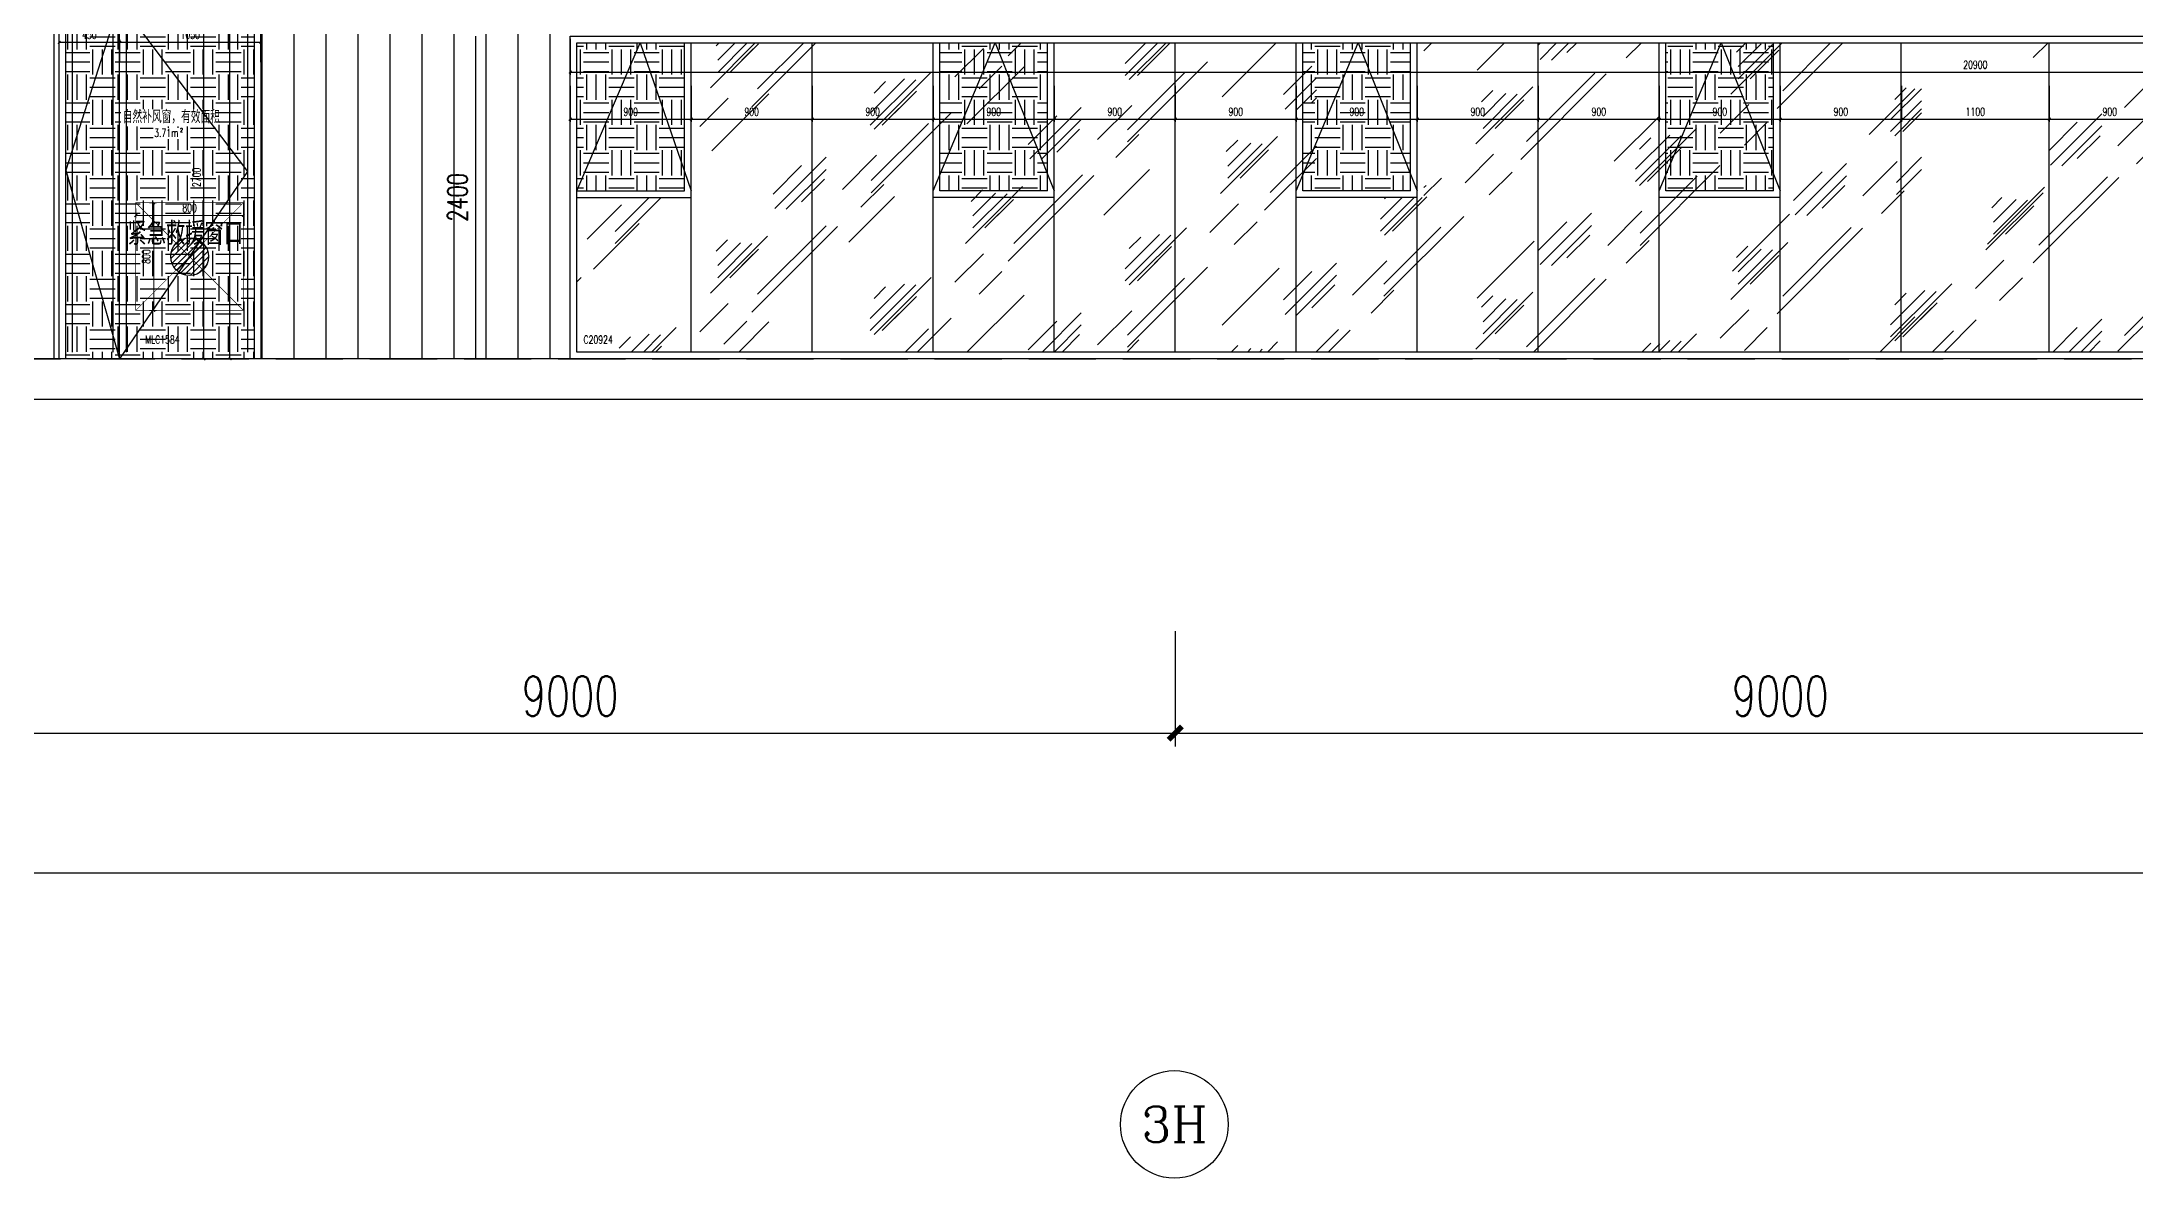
# Model space of a CAD drawing. Extents: x -2377130 to 293730, y -2 to 754590.
# Drawn here: x -132728 to -117160, y 511142 to 519595 of the extents above; entities that cross this region are included whole.
import ezdxf
from ezdxf.enums import TextEntityAlignment as Align

# ---------------------------------------------------------------- set-up
doc = ezdxf.new("R2010")
doc.units = 0
doc.header["$LTSCALE"] = 1000
doc.header["$MEASUREMENT"] = 0
for name, pattern in [('__DASH', [0.35, 0.25, -0.1]), ('DASH', [0.35, 0.25, -0.1]), ('DOTE', [2.42, 2, -0.2, 0.02, -0.2])]:
    doc.linetypes.add(name, pattern=pattern)
doc.layers.get('Defpoints').update_dxf_attribs({"color": 210})
for name, color, linetype in [('A-AXIS-D', 1, 'Continuous'), ('A-AXIS-DOTE', 14, 'DOTE'), ('A-AXIS-DP', 126, 'Continuous'), ('A-HATCH-2', 251, 'Continuous'), ('A-LIN-V', 9, 'Continuous'), ('A-WINDOW', 140, 'Continuous'), ('A-彩色打印层', 22, 'Continuous'), ('A-门窗表显示尺寸', 160, 'Continuous'), ('AS-WALL', 40, 'Continuous'), ('AXIS', 3, 'Continuous'), ('PUB_DIM', 3, 'Continuous'), ('PUB_TEXT', 7, 'Continuous'), ('SPACE', 7, 'Continuous'), ('SPACE_HATCH', 8, 'Continuous'), ('参考线', 8, 'Continuous')]:
    doc.layers.add(name, color=color, linetype=linetype)
doc.layers.add('A-WALL-HATCH', color=8, linetype='Continuous', lineweight=13)
doc.styles.add('_TCH_AXIS', font='COMPLEX', dxfattribs={"bigfont": 'GBCBIG'})
doc.styles.add('_TCH_DIM_T3', font='SIMPLEX', dxfattribs={"width": 0.705882, "bigfont": 'GBCBIG'})
doc.styles.add('_TCH_SPACE', font='SIMPLEX', dxfattribs={"height": 5, "bigfont": 'GBCBIG'})
doc.styles.add('A-DIM_T3', font='SIMPLEX', dxfattribs={"width": 0.705882, "bigfont": 'GBCBIG'})
doc.styles.add('A-STANDARD', font='SIMPLEX', dxfattribs={"bigfont": 'GBCBIG'})
doc.styles.add('STYLE1', font='')
doc.styles.get('STYLE1').set_extended_font_data('SimSun')
doc.dimstyles.new('_TCH_ARCH&&100', dxfattribs={"dimtxt": 297.5, "dimasz": 100, "dimexe": 100, "dimexo": 100, "dimgap": 126.25, "dimtad": 1, "dimdec": 0, "dimzin": 0, "dimdsep": 46, "dimtxsty": '_TCH_DIM_T3', "dimblk": 'ARCHTICK', "dimcen": 0.09, "dimclrt": 7, "dimazin": 2, "dimtfac": 1, "dimtdec": 0, "dimtix": 1, "dimtmove": 2, "dimatfit": 3, "dimfxl": 0, "dimtolj": 1, "dimtzin": 0, "dimarcsym": 0})
doc.dimstyles.new('_TCH_ARCH&&20', dxfattribs={"dimtxt": 59.5, "dimasz": 20, "dimexe": 20, "dimexo": 20, "dimgap": 25.25, "dimtad": 1, "dimdec": 0, "dimzin": 0, "dimdsep": 46, "dimtxsty": '_TCH_DIM_T3', "dimblk": 'ARCHTICK', "dimcen": 0.09, "dimclrt": 7, "dimazin": 2, "dimtfac": 1, "dimtdec": 0, "dimtix": 1, "dimtmove": 2, "dimatfit": 3, "dimfxl": 0, "dimtolj": 1, "dimtzin": 0, "dimarcsym": 0})
doc.dimstyles.new('A-DIM&&20', dxfattribs={"dimtxt": 59.5, "dimasz": 20, "dimexe": 20, "dimexo": 20, "dimgap": 25.25, "dimtad": 1, "dimdec": 0, "dimzin": 0, "dimdsep": 46, "dimtxsty": 'A-DIM_T3', "dimblk": 'ARCHTICK', "dimcen": 0.09, "dimclrt": 7, "dimazin": 2, "dimtfac": 1, "dimtdec": 0, "dimtix": 1, "dimtmove": 2, "dimatfit": 3, "dimfxl": 0, "dimtolj": 1, "dimtzin": 0, "dimarcsym": 0})
pattern_1 = [(0, (-290698.66, 6e-11), (187.5, 187.5), [187.5, -187.5]), (0, (-290698.66, 70.31), (187.5, 187.5), [187.5, -187.5]), (0, (-290698.66, 140.63), (187.5, 187.5), [187.5, -187.5]), (90, (-290675.23, 164.06), (-187.5, 187.5), [187.5, -187.5]), (90, (-290604.91, 164.06), (-187.5, 187.5), [187.5, -187.5]), (90, (-290534.6, 164.06), (-187.5, 187.5), [187.5, -187.5])]

# ---------------------------------------------------------------- blocks, each defined once
blk = doc.blocks.new('_ArchTick')
at = {"color": 0, "linetype": 'ByBlock', "const_width": 0.4}
blk.add_lwpolyline([(-0.5, -0.5), (0.5, 0.5)], dxfattribs=at)
blk = doc.blocks.new('*D1854')
at = {"layer": 'A-AXIS-D', "color": 0, "lineweight": -2}
for p, q in [((-246199, 515211), (-246199, 513313)), ((-60499, 515211), (-60499, 513313)), ((-246199, 513413), (-60499, 513413))]:
    blk.add_line(p, q, dxfattribs=at)
at = {"layer": 'Defpoints', "color": 0}
for p in [(-246199, 515311), (-60499, 515311), (-60499, 513413)]:
    blk.add_point(p, dxfattribs=at)
at = {"layer": 'A-AXIS-D', "color": 0, "lineweight": -2, "xscale": 100, "yscale": 100, "zscale": 100, "rotation": 180}
blk.add_blockref('_ArchTick', (-246199, 513413), dxfattribs=at)
at = {"layer": 'A-AXIS-D', "color": 0, "lineweight": -2, "xscale": 100, "yscale": 100, "zscale": 100}
blk.add_blockref('_ArchTick', (-60499, 513413), dxfattribs=at)
at = {"layer": 'A-AXIS-D', "color": 7, "insert": (-153349, 513688), "char_height": 297.5, "attachment_point": 5, "style": '_TCH_DIM_T3'}
blk.add_mtext('\\A1;185700', dxfattribs=at)
blk = doc.blocks.new('*D1817')
at = {"layer": 'A-AXIS-D', "color": 0, "lineweight": -2}
for p, q in [((-133299, 515211), (-133299, 514353)), ((-124299, 515211), (-124299, 514353)), ((-133299, 514453), (-124299, 514453))]:
    blk.add_line(p, q, dxfattribs=at)
at = {"layer": 'Defpoints', "color": 0}
for p in [(-133299, 515311), (-124299, 515311), (-124299, 514453)]:
    blk.add_point(p, dxfattribs=at)
at = {"layer": 'A-AXIS-D', "color": 0, "lineweight": -2, "xscale": 100, "yscale": 100, "zscale": 100, "rotation": 180}
blk.add_blockref('_ArchTick', (-133299, 514453), dxfattribs=at)
at = {"layer": 'A-AXIS-D', "color": 0, "lineweight": -2, "xscale": 100, "yscale": 100, "zscale": 100}
blk.add_blockref('_ArchTick', (-124299, 514453), dxfattribs=at)
at = {"layer": 'A-AXIS-D', "color": 7, "insert": (-128799, 514728), "char_height": 297.5, "attachment_point": 5, "style": '_TCH_DIM_T3'}
blk.add_mtext('\\A1;9000', dxfattribs=at)
blk = doc.blocks.new('*D1816')
at = {"layer": 'A-AXIS-D', "color": 0, "lineweight": -2}
for p, q in [((-124299, 515211), (-124299, 514353)), ((-115299, 515211), (-115299, 514353)), ((-124299, 514453), (-115299, 514453))]:
    blk.add_line(p, q, dxfattribs=at)
at = {"layer": 'Defpoints', "color": 0}
for p in [(-124299, 515311), (-115299, 515311), (-115299, 514453)]:
    blk.add_point(p, dxfattribs=at)
at = {"layer": 'A-AXIS-D', "color": 0, "lineweight": -2, "xscale": 100, "yscale": 100, "zscale": 100, "rotation": 180}
blk.add_blockref('_ArchTick', (-124299, 514453), dxfattribs=at)
at = {"layer": 'A-AXIS-D', "color": 0, "lineweight": -2, "xscale": 100, "yscale": 100, "zscale": 100}
blk.add_blockref('_ArchTick', (-115299, 514453), dxfattribs=at)
at = {"layer": 'A-AXIS-D', "color": 7, "insert": (-119799, 514728), "char_height": 297.5, "attachment_point": 5, "style": '_TCH_DIM_T3'}
blk.add_mtext('\\A1;9000', dxfattribs=at)
blk = doc.blocks.new('*D1281')
at = {"layer": 'A-门窗表显示尺寸', "color": 0, "lineweight": -2}
for p, q in [((-131653, 525637), (-131309, 525637)), ((-131329, 517237), (-131329, 525637)), ((-131653, 517237), (-131309, 517237))]:
    blk.add_line(p, q, dxfattribs=at)
at = {"layer": 'Defpoints', "color": 0}
for p in [(-131673, 525637), (-131329, 525637), (-131673, 517237)]:
    blk.add_point(p, dxfattribs=at)
at = {"layer": 'A-门窗表显示尺寸', "color": 0, "lineweight": -2, "xscale": 20, "yscale": 20, "zscale": 20}
for p, rotation in [((-131329, 525637), 90), ((-131329, 517237), 270)]:
    blk.add_blockref('_ArchTick', p, dxfattribs=dict(at, rotation=rotation))
at = {"layer": 'A-门窗表显示尺寸', "color": 7, "insert": (-131384, 521437), "char_height": 59.5, "attachment_point": 5, "rotation": 90, "style": '_TCH_DIM_T3'}
blk.add_mtext('\\A1;8400', dxfattribs=at)
blk = doc.blocks.new('*D636')
at = {"layer": 'Defpoints', "color": 0}
for p in [(-1646821, 507410), (-1646021, 507410), (-1646021, 507337)]:
    blk.add_point(p, dxfattribs=at)
at = {"layer": 'PUB_DIM', "color": 0, "lineweight": -2}
for p, q in [((-1646821, 507390), (-1646821, 507317)), ((-1646021, 507390), (-1646021, 507317)), ((-1646821, 507337), (-1646021, 507337))]:
    blk.add_line(p, q, dxfattribs=at)
at = {"layer": 'PUB_DIM', "color": 0, "lineweight": -2, "xscale": 20, "yscale": 20, "zscale": 20, "rotation": 180}
blk.add_blockref('_ArchTick', (-1646821, 507337), dxfattribs=at)
at = {"layer": 'PUB_DIM', "color": 0, "lineweight": -2, "xscale": 20, "yscale": 20, "zscale": 20}
blk.add_blockref('_ArchTick', (-1646021, 507337), dxfattribs=at)
at = {"layer": 'PUB_DIM', "color": 7, "insert": (-1646421, 507392), "char_height": 59.5, "attachment_point": 5, "style": '_TCH_DIM_T3'}
blk.add_mtext('\\A1;800', dxfattribs=at)
blk = doc.blocks.new('*D637')
at = {"layer": 'Defpoints', "color": 0}
for p in [(-1646740, 507431), (-1646688, 507431), (-1646740, 506631)]:
    blk.add_point(p, dxfattribs=at)
at = {"layer": 'PUB_DIM', "color": 0, "lineweight": -2}
for p, q in [((-1646720, 507431), (-1646668, 507431)), ((-1646688, 506631), (-1646688, 507431)), ((-1646720, 506631), (-1646668, 506631))]:
    blk.add_line(p, q, dxfattribs=at)
at = {"layer": 'PUB_DIM', "color": 0, "lineweight": -2, "xscale": 20, "yscale": 20, "zscale": 20}
for p, rotation in [((-1646688, 507431), 90), ((-1646688, 506631), 270)]:
    blk.add_blockref('_ArchTick', p, dxfattribs=dict(at, rotation=rotation))
at = {"layer": 'PUB_DIM', "color": 7, "insert": (-1646743, 507031), "char_height": 59.5, "attachment_point": 5, "rotation": 90, "style": '_TCH_DIM_T3'}
blk.add_mtext('\\A1;800', dxfattribs=at)
blk = doc.blocks.new('*D1283')
at = {"layer": 'A-门窗表显示尺寸', "color": 0, "lineweight": -2}
for p, q in [((-131659, 519937), (-131503, 519937)), ((-131523, 517237), (-131523, 519937)), ((-131659, 517237), (-131503, 517237))]:
    blk.add_line(p, q, dxfattribs=at)
at = {"layer": 'Defpoints', "color": 0}
for p in [(-131679, 519937), (-131523, 519937), (-131679, 517237)]:
    blk.add_point(p, dxfattribs=at)
at = {"layer": 'A-门窗表显示尺寸', "color": 0, "lineweight": -2, "xscale": 20, "yscale": 20, "zscale": 20}
for p, rotation in [((-131523, 519937), 90), ((-131523, 517237), 270)]:
    blk.add_blockref('_ArchTick', p, dxfattribs=dict(at, rotation=rotation))
at = {"layer": 'A-门窗表显示尺寸', "color": 7, "insert": (-131578, 518587), "char_height": 59.5, "attachment_point": 5, "rotation": 90, "style": 'A-DIM_T3'}
blk.add_mtext('\\A1;2700', dxfattribs=at)
blk = doc.blocks.new('*D1284')
at = {"layer": 'A-门窗表显示尺寸', "color": 0, "lineweight": -2}
for p, q in [((-132599, 519443), (-132599, 519612)), ((-132599, 519592), (-132149, 519592)), ((-132149, 519443), (-132149, 519612))]:
    blk.add_line(p, q, dxfattribs=at)
at = {"layer": 'Defpoints', "color": 0}
for p in [(-132149, 519592), (-132599, 519423), (-132149, 519423)]:
    blk.add_point(p, dxfattribs=at)
at = {"layer": 'A-门窗表显示尺寸', "color": 0, "lineweight": -2, "xscale": 20, "yscale": 20, "zscale": 20, "rotation": 180}
blk.add_blockref('_ArchTick', (-132599, 519592), dxfattribs=at)
at = {"layer": 'A-门窗表显示尺寸', "color": 0, "lineweight": -2, "xscale": 20, "yscale": 20, "zscale": 20}
blk.add_blockref('_ArchTick', (-132149, 519592), dxfattribs=at)
at = {"layer": 'A-门窗表显示尺寸', "color": 7, "insert": (-132374, 519647), "char_height": 59.5, "attachment_point": 5, "style": 'A-DIM_T3'}
blk.add_mtext('\\A1;450', dxfattribs=at)
blk = doc.blocks.new('*D1285')
at = {"layer": 'A-门窗表显示尺寸', "color": 0, "lineweight": -2}
for p, q in [((-132149, 519443), (-132149, 519612)), ((-132149, 519592), (-131099, 519592)), ((-131099, 519443), (-131099, 519612))]:
    blk.add_line(p, q, dxfattribs=at)
at = {"layer": 'Defpoints', "color": 0}
for p in [(-131099, 519592), (-132149, 519423), (-131099, 519423)]:
    blk.add_point(p, dxfattribs=at)
at = {"layer": 'A-门窗表显示尺寸', "color": 0, "lineweight": -2, "xscale": 20, "yscale": 20, "zscale": 20, "rotation": 180}
blk.add_blockref('_ArchTick', (-132149, 519592), dxfattribs=at)
at = {"layer": 'A-门窗表显示尺寸', "color": 0, "lineweight": -2, "xscale": 20, "yscale": 20, "zscale": 20}
blk.add_blockref('_ArchTick', (-131099, 519592), dxfattribs=at)
at = {"layer": 'A-门窗表显示尺寸', "color": 7, "insert": (-131624, 519647), "char_height": 59.5, "attachment_point": 5, "style": 'A-DIM_T3'}
blk.add_mtext('\\A1;1050', dxfattribs=at)
blk = doc.blocks.new('*D1286')
at = {"layer": 'A-门窗表显示尺寸', "color": 0, "lineweight": -2}
for p, q in [((-132599, 519573), (-132599, 519742)), ((-132599, 519722), (-131099, 519722)), ((-131099, 519573), (-131099, 519742))]:
    blk.add_line(p, q, dxfattribs=at)
at = {"layer": 'Defpoints', "color": 0}
for p in [(-131099, 519722), (-132599, 519553), (-131099, 519553)]:
    blk.add_point(p, dxfattribs=at)
at = {"layer": 'A-门窗表显示尺寸', "color": 0, "lineweight": -2, "xscale": 20, "yscale": 20, "zscale": 20, "rotation": 180}
blk.add_blockref('_ArchTick', (-132599, 519722), dxfattribs=at)
at = {"layer": 'A-门窗表显示尺寸', "color": 0, "lineweight": -2, "xscale": 20, "yscale": 20, "zscale": 20}
blk.add_blockref('_ArchTick', (-131099, 519722), dxfattribs=at)
at = {"layer": 'A-门窗表显示尺寸', "color": 7, "insert": (-131849, 519777), "char_height": 59.5, "attachment_point": 5, "style": 'A-DIM_T3'}
blk.add_mtext('\\A1;1500', dxfattribs=at)
blk = doc.blocks.new('*D1313')
at = {"layer": 'A-门窗表显示尺寸', "color": 0, "lineweight": -2}
for p, q in [((-128799, 519617), (-128799, 519350)), ((-107899, 519617), (-107899, 519350)), ((-128799, 519370), (-107899, 519370))]:
    blk.add_line(p, q, dxfattribs=at)
at = {"layer": 'Defpoints', "color": 0}
for p in [(-128799, 519637), (-107899, 519637), (-107899, 519370)]:
    blk.add_point(p, dxfattribs=at)
at = {"layer": 'A-门窗表显示尺寸', "color": 0, "lineweight": -2, "xscale": 20, "yscale": 20, "zscale": 20, "rotation": 180}
blk.add_blockref('_ArchTick', (-128799, 519370), dxfattribs=at)
at = {"layer": 'A-门窗表显示尺寸', "color": 0, "lineweight": -2, "xscale": 20, "yscale": 20, "zscale": 20}
blk.add_blockref('_ArchTick', (-107899, 519370), dxfattribs=at)
at = {"layer": 'A-门窗表显示尺寸', "color": 7, "insert": (-118349, 519425), "char_height": 59.5, "attachment_point": 5, "style": 'A-DIM_T3'}
blk.add_mtext('\\A1;20900', dxfattribs=at)
blk = doc.blocks.new('*D1298')
at = {"layer": 'A-门窗表显示尺寸', "color": 0, "lineweight": -2}
for p, q in [((-117799, 519267), (-117799, 519000)), ((-116899, 519267), (-116899, 519000)), ((-117799, 519020), (-116899, 519020))]:
    blk.add_line(p, q, dxfattribs=at)
at = {"layer": 'Defpoints', "color": 0}
for p in [(-117799, 519287), (-116899, 519287), (-116899, 519020)]:
    blk.add_point(p, dxfattribs=at)
at = {"layer": 'A-门窗表显示尺寸', "color": 0, "lineweight": -2, "xscale": 20, "yscale": 20, "zscale": 20, "rotation": 180}
blk.add_blockref('_ArchTick', (-117799, 519020), dxfattribs=at)
at = {"layer": 'A-门窗表显示尺寸', "color": 0, "lineweight": -2, "xscale": 20, "yscale": 20, "zscale": 20}
blk.add_blockref('_ArchTick', (-116899, 519020), dxfattribs=at)
at = {"layer": 'A-门窗表显示尺寸', "color": 7, "insert": (-117349, 519075), "char_height": 59.5, "attachment_point": 5, "style": 'A-DIM_T3'}
blk.add_mtext('\\A1;900', dxfattribs=at)
blk = doc.blocks.new('*D1299')
at = {"layer": 'A-门窗表显示尺寸', "color": 0, "lineweight": -2}
for p, q in [((-118899, 519267), (-118899, 519000)), ((-117799, 519267), (-117799, 519000)), ((-118899, 519020), (-117799, 519020))]:
    blk.add_line(p, q, dxfattribs=at)
at = {"layer": 'Defpoints', "color": 0}
for p in [(-118899, 519287), (-117799, 519287), (-117799, 519020)]:
    blk.add_point(p, dxfattribs=at)
at = {"layer": 'A-门窗表显示尺寸', "color": 0, "lineweight": -2, "xscale": 20, "yscale": 20, "zscale": 20, "rotation": 180}
blk.add_blockref('_ArchTick', (-118899, 519020), dxfattribs=at)
at = {"layer": 'A-门窗表显示尺寸', "color": 0, "lineweight": -2, "xscale": 20, "yscale": 20, "zscale": 20}
blk.add_blockref('_ArchTick', (-117799, 519020), dxfattribs=at)
at = {"layer": 'A-门窗表显示尺寸', "color": 7, "insert": (-118349, 519075), "char_height": 59.5, "attachment_point": 5, "style": 'A-DIM_T3'}
blk.add_mtext('\\A1;1100', dxfattribs=at)
blk = doc.blocks.new('*D1300')
at = {"layer": 'A-门窗表显示尺寸', "color": 0, "lineweight": -2}
for p, q in [((-119799, 519267), (-119799, 519000)), ((-118899, 519267), (-118899, 519000)), ((-119799, 519020), (-118899, 519020))]:
    blk.add_line(p, q, dxfattribs=at)
at = {"layer": 'Defpoints', "color": 0}
for p in [(-119799, 519287), (-118899, 519287), (-118899, 519020)]:
    blk.add_point(p, dxfattribs=at)
at = {"layer": 'A-门窗表显示尺寸', "color": 0, "lineweight": -2, "xscale": 20, "yscale": 20, "zscale": 20, "rotation": 180}
blk.add_blockref('_ArchTick', (-119799, 519020), dxfattribs=at)
at = {"layer": 'A-门窗表显示尺寸', "color": 0, "lineweight": -2, "xscale": 20, "yscale": 20, "zscale": 20}
blk.add_blockref('_ArchTick', (-118899, 519020), dxfattribs=at)
at = {"layer": 'A-门窗表显示尺寸', "color": 7, "insert": (-119349, 519075), "char_height": 59.5, "attachment_point": 5, "style": 'A-DIM_T3'}
blk.add_mtext('\\A1;900', dxfattribs=at)
blk = doc.blocks.new('*D1301')
at = {"layer": 'A-门窗表显示尺寸', "color": 0, "lineweight": -2}
for p, q in [((-120699, 519267), (-120699, 519000)), ((-119799, 519267), (-119799, 519000)), ((-120699, 519020), (-119799, 519020))]:
    blk.add_line(p, q, dxfattribs=at)
at = {"layer": 'Defpoints', "color": 0}
for p in [(-120699, 519287), (-119799, 519287), (-119799, 519020)]:
    blk.add_point(p, dxfattribs=at)
at = {"layer": 'A-门窗表显示尺寸', "color": 0, "lineweight": -2, "xscale": 20, "yscale": 20, "zscale": 20, "rotation": 180}
blk.add_blockref('_ArchTick', (-120699, 519020), dxfattribs=at)
at = {"layer": 'A-门窗表显示尺寸', "color": 0, "lineweight": -2, "xscale": 20, "yscale": 20, "zscale": 20}
blk.add_blockref('_ArchTick', (-119799, 519020), dxfattribs=at)
at = {"layer": 'A-门窗表显示尺寸', "color": 7, "insert": (-120249, 519075), "char_height": 59.5, "attachment_point": 5, "style": 'A-DIM_T3'}
blk.add_mtext('\\A1;900', dxfattribs=at)
blk = doc.blocks.new('*D1302')
at = {"layer": 'A-门窗表显示尺寸', "color": 0, "lineweight": -2}
for p, q in [((-121599, 519267), (-121599, 519000)), ((-120699, 519267), (-120699, 519000)), ((-121599, 519020), (-120699, 519020))]:
    blk.add_line(p, q, dxfattribs=at)
at = {"layer": 'Defpoints', "color": 0}
for p in [(-121599, 519287), (-120699, 519287), (-120699, 519020)]:
    blk.add_point(p, dxfattribs=at)
at = {"layer": 'A-门窗表显示尺寸', "color": 0, "lineweight": -2, "xscale": 20, "yscale": 20, "zscale": 20, "rotation": 180}
blk.add_blockref('_ArchTick', (-121599, 519020), dxfattribs=at)
at = {"layer": 'A-门窗表显示尺寸', "color": 0, "lineweight": -2, "xscale": 20, "yscale": 20, "zscale": 20}
blk.add_blockref('_ArchTick', (-120699, 519020), dxfattribs=at)
at = {"layer": 'A-门窗表显示尺寸', "color": 7, "insert": (-121149, 519075), "char_height": 59.5, "attachment_point": 5, "style": 'A-DIM_T3'}
blk.add_mtext('\\A1;900', dxfattribs=at)
blk = doc.blocks.new('*D1303')
at = {"layer": 'A-门窗表显示尺寸', "color": 0, "lineweight": -2}
for p, q in [((-122499, 519267), (-122499, 519000)), ((-121599, 519267), (-121599, 519000)), ((-122499, 519020), (-121599, 519020))]:
    blk.add_line(p, q, dxfattribs=at)
at = {"layer": 'Defpoints', "color": 0}
for p in [(-122499, 519287), (-121599, 519287), (-121599, 519020)]:
    blk.add_point(p, dxfattribs=at)
at = {"layer": 'A-门窗表显示尺寸', "color": 0, "lineweight": -2, "xscale": 20, "yscale": 20, "zscale": 20, "rotation": 180}
blk.add_blockref('_ArchTick', (-122499, 519020), dxfattribs=at)
at = {"layer": 'A-门窗表显示尺寸', "color": 0, "lineweight": -2, "xscale": 20, "yscale": 20, "zscale": 20}
blk.add_blockref('_ArchTick', (-121599, 519020), dxfattribs=at)
at = {"layer": 'A-门窗表显示尺寸', "color": 7, "insert": (-122049, 519075), "char_height": 59.5, "attachment_point": 5, "style": 'A-DIM_T3'}
blk.add_mtext('\\A1;900', dxfattribs=at)
blk = doc.blocks.new('*D1287')
at = {"layer": 'A-门窗表显示尺寸', "color": 0, "lineweight": -2}
for p, q in [((-123399, 519267), (-123399, 519000)), ((-122499, 519267), (-122499, 519000)), ((-123399, 519020), (-122499, 519020))]:
    blk.add_line(p, q, dxfattribs=at)
at = {"layer": 'Defpoints', "color": 0}
for p in [(-123399, 519287), (-122499, 519287), (-122499, 519020)]:
    blk.add_point(p, dxfattribs=at)
at = {"layer": 'A-门窗表显示尺寸', "color": 0, "lineweight": -2, "xscale": 20, "yscale": 20, "zscale": 20, "rotation": 180}
blk.add_blockref('_ArchTick', (-123399, 519020), dxfattribs=at)
at = {"layer": 'A-门窗表显示尺寸', "color": 0, "lineweight": -2, "xscale": 20, "yscale": 20, "zscale": 20}
blk.add_blockref('_ArchTick', (-122499, 519020), dxfattribs=at)
at = {"layer": 'A-门窗表显示尺寸', "color": 7, "insert": (-122949, 519075), "char_height": 59.5, "attachment_point": 5, "style": 'A-DIM_T3'}
blk.add_mtext('\\A1;900', dxfattribs=at)
blk = doc.blocks.new('*D1288')
at = {"layer": 'A-门窗表显示尺寸', "color": 0, "lineweight": -2}
for p, q in [((-124299, 519267), (-124299, 519000)), ((-123399, 519267), (-123399, 519000)), ((-124299, 519020), (-123399, 519020))]:
    blk.add_line(p, q, dxfattribs=at)
at = {"layer": 'Defpoints', "color": 0}
for p in [(-124299, 519287), (-123399, 519287), (-123399, 519020)]:
    blk.add_point(p, dxfattribs=at)
at = {"layer": 'A-门窗表显示尺寸', "color": 0, "lineweight": -2, "xscale": 20, "yscale": 20, "zscale": 20, "rotation": 180}
blk.add_blockref('_ArchTick', (-124299, 519020), dxfattribs=at)
at = {"layer": 'A-门窗表显示尺寸', "color": 0, "lineweight": -2, "xscale": 20, "yscale": 20, "zscale": 20}
blk.add_blockref('_ArchTick', (-123399, 519020), dxfattribs=at)
at = {"layer": 'A-门窗表显示尺寸', "color": 7, "insert": (-123849, 519075), "char_height": 59.5, "attachment_point": 5, "style": 'A-DIM_T3'}
blk.add_mtext('\\A1;900', dxfattribs=at)
blk = doc.blocks.new('*D1289')
at = {"layer": 'A-门窗表显示尺寸', "color": 0, "lineweight": -2}
for p, q in [((-125199, 519267), (-125199, 519000)), ((-124299, 519267), (-124299, 519000)), ((-125199, 519020), (-124299, 519020))]:
    blk.add_line(p, q, dxfattribs=at)
at = {"layer": 'Defpoints', "color": 0}
for p in [(-125199, 519287), (-124299, 519287), (-124299, 519020)]:
    blk.add_point(p, dxfattribs=at)
at = {"layer": 'A-门窗表显示尺寸', "color": 0, "lineweight": -2, "xscale": 20, "yscale": 20, "zscale": 20, "rotation": 180}
blk.add_blockref('_ArchTick', (-125199, 519020), dxfattribs=at)
at = {"layer": 'A-门窗表显示尺寸', "color": 0, "lineweight": -2, "xscale": 20, "yscale": 20, "zscale": 20}
blk.add_blockref('_ArchTick', (-124299, 519020), dxfattribs=at)
at = {"layer": 'A-门窗表显示尺寸', "color": 7, "insert": (-124749, 519075), "char_height": 59.5, "attachment_point": 5, "style": 'A-DIM_T3'}
blk.add_mtext('\\A1;900', dxfattribs=at)
blk = doc.blocks.new('*D1290')
at = {"layer": 'A-门窗表显示尺寸', "color": 0, "lineweight": -2}
for p, q in [((-126099, 519267), (-126099, 519000)), ((-125199, 519267), (-125199, 519000)), ((-126099, 519020), (-125199, 519020))]:
    blk.add_line(p, q, dxfattribs=at)
at = {"layer": 'Defpoints', "color": 0}
for p in [(-126099, 519287), (-125199, 519287), (-125199, 519020)]:
    blk.add_point(p, dxfattribs=at)
at = {"layer": 'A-门窗表显示尺寸', "color": 0, "lineweight": -2, "xscale": 20, "yscale": 20, "zscale": 20, "rotation": 180}
blk.add_blockref('_ArchTick', (-126099, 519020), dxfattribs=at)
at = {"layer": 'A-门窗表显示尺寸', "color": 0, "lineweight": -2, "xscale": 20, "yscale": 20, "zscale": 20}
blk.add_blockref('_ArchTick', (-125199, 519020), dxfattribs=at)
at = {"layer": 'A-门窗表显示尺寸', "color": 7, "insert": (-125649, 519075), "char_height": 59.5, "attachment_point": 5, "style": 'A-DIM_T3'}
blk.add_mtext('\\A1;900', dxfattribs=at)
blk = doc.blocks.new('*D1291')
at = {"layer": 'A-门窗表显示尺寸', "color": 0, "lineweight": -2}
for p, q in [((-126999, 519267), (-126999, 519000)), ((-126099, 519267), (-126099, 519000)), ((-126999, 519020), (-126099, 519020))]:
    blk.add_line(p, q, dxfattribs=at)
at = {"layer": 'Defpoints', "color": 0}
for p in [(-126999, 519287), (-126099, 519287), (-126099, 519020)]:
    blk.add_point(p, dxfattribs=at)
at = {"layer": 'A-门窗表显示尺寸', "color": 0, "lineweight": -2, "xscale": 20, "yscale": 20, "zscale": 20, "rotation": 180}
blk.add_blockref('_ArchTick', (-126999, 519020), dxfattribs=at)
at = {"layer": 'A-门窗表显示尺寸', "color": 0, "lineweight": -2, "xscale": 20, "yscale": 20, "zscale": 20}
blk.add_blockref('_ArchTick', (-126099, 519020), dxfattribs=at)
at = {"layer": 'A-门窗表显示尺寸', "color": 7, "insert": (-126549, 519075), "char_height": 59.5, "attachment_point": 5, "style": 'A-DIM_T3'}
blk.add_mtext('\\A1;900', dxfattribs=at)
blk = doc.blocks.new('*D1292')
at = {"layer": 'A-门窗表显示尺寸', "color": 0, "lineweight": -2}
for p, q in [((-127899, 519267), (-127899, 519000)), ((-126999, 519267), (-126999, 519000)), ((-127899, 519020), (-126999, 519020))]:
    blk.add_line(p, q, dxfattribs=at)
at = {"layer": 'Defpoints', "color": 0}
for p in [(-127899, 519287), (-126999, 519287), (-126999, 519020)]:
    blk.add_point(p, dxfattribs=at)
at = {"layer": 'A-门窗表显示尺寸', "color": 0, "lineweight": -2, "xscale": 20, "yscale": 20, "zscale": 20, "rotation": 180}
blk.add_blockref('_ArchTick', (-127899, 519020), dxfattribs=at)
at = {"layer": 'A-门窗表显示尺寸', "color": 0, "lineweight": -2, "xscale": 20, "yscale": 20, "zscale": 20}
blk.add_blockref('_ArchTick', (-126999, 519020), dxfattribs=at)
at = {"layer": 'A-门窗表显示尺寸', "color": 7, "insert": (-127449, 519075), "char_height": 59.5, "attachment_point": 5, "style": 'A-DIM_T3'}
blk.add_mtext('\\A1;900', dxfattribs=at)
blk = doc.blocks.new('*D1293')
at = {"layer": 'A-门窗表显示尺寸', "color": 0, "lineweight": -2}
for p, q in [((-128799, 519267), (-128799, 519000)), ((-127899, 519267), (-127899, 519000)), ((-128799, 519020), (-127899, 519020))]:
    blk.add_line(p, q, dxfattribs=at)
at = {"layer": 'Defpoints', "color": 0}
for p in [(-128799, 519287), (-127899, 519287), (-127899, 519020)]:
    blk.add_point(p, dxfattribs=at)
at = {"layer": 'A-门窗表显示尺寸', "color": 0, "lineweight": -2, "xscale": 20, "yscale": 20, "zscale": 20, "rotation": 180}
blk.add_blockref('_ArchTick', (-128799, 519020), dxfattribs=at)
at = {"layer": 'A-门窗表显示尺寸', "color": 0, "lineweight": -2, "xscale": 20, "yscale": 20, "zscale": 20}
blk.add_blockref('_ArchTick', (-127899, 519020), dxfattribs=at)
at = {"layer": 'A-门窗表显示尺寸', "color": 7, "insert": (-128349, 519075), "char_height": 59.5, "attachment_point": 5, "style": 'A-DIM_T3'}
blk.add_mtext('\\A1;900', dxfattribs=at)
blk = doc.blocks.new('w4243')
at = {"layer": 'A-彩色打印层'}
h = blk.add_hatch(dxfattribs=at)
h.set_pattern_fill('ANSI31', color=8, scale=20)
h.set_pattern_definition([(45, (-3059238.806, -1095315.762), (-22.4506403, 22.4506403), [])])
edge = h.paths.add_edge_path()
edge.add_arc((-1646421.1, 507031.1), 140.7, 0, 360)
at = {"layer": 'A-彩色打印层', "color": 8, "linetype": 'DASH', "const_width": 5}
blk.add_lwpolyline([(-1646821.1, 507431.1), (-1646021.1, 507431.1), (-1646021.1, 506631.1), (-1646821.1, 506631.1)], close=True, dxfattribs=at)
for points in [[(-1646821.1, 507431.1), (-1646021.1, 506631.1)], [(-1646021.1, 507431.1), (-1646821.1, 506631.1)]]:
    blk.add_lwpolyline(points, dxfattribs=at)
at = {"layer": 'A-彩色打印层', "color": 8, "ltscale": 0.5}
blk.add_circle((-1646421.1, 507031.1), 140.7, dxfattribs=at)
at = {"layer": 'AXIS', "color": 8, "linetype": 'Continuous', "style": 'STYLE1', "width": 0.7}
blk.add_text('紧急救援窗口', height=150, dxfattribs=at).set_placement((-1646882.7, 507134))
at = {"layer": 'PUB_DIM', "color": 8}
for p1, p2, distance, picture, middle in [((-1646821.1, 507410), (-1646021.1, 507410), -73.3, '*D636', (-1646421.1, 507391.7)), ((-1646739.9, 506631.1), (-1646739.9, 507431.1), -51.4, '*D637', (-1646743.4, 507031.1))]:
    dim = blk.add_aligned_dim(p1=p1, p2=p2, distance=distance, dimstyle='_TCH_ARCH&&20', dxfattribs=at)
    dim.commit()
    dim.dimension.update_dxf_attribs({"geometry": picture, "text_midpoint": middle})

msp = doc.modelspace()

# ---------------------------------------------------------------- hatches: boundary and pattern name
at = {"layer": 'SPACE_HATCH'}
h = msp.add_hatch(dxfattribs=at)
h.set_pattern_fill('土壤', color=8, scale=50, style=0)
h.set_pattern_definition([(0, (1689941.07, 1e-09), (187.5, 187.5), [187.5, -187.5]), (0, (1689941.07, 70.31), (187.5, 187.5), [187.5, -187.5]), (0, (1689941.07, 140.63), (187.5, 187.5), [187.5, -187.5]), (90, (1689964.5, 164.06), (-187.5, 187.5), [187.5, -187.5]), (90, (1690034.82, 164.06), (-187.5, 187.5), [187.5, -187.5]), (90, (1690105.13, 164.06), (-187.5, 187.5), [187.5, -187.5])])
h.paths.add_polyline_path([(-131149.3, 517237.5), (-132549.3, 517237.5), (-132549.3, 519887.5), (-131149.3, 519887.5)])
h.paths.add_polyline_path([(-132139.6, 518964), (-131435.1, 518964), (-131435.1, 519094), (-132139.6, 519094)])
h.paths.add_polyline_path([(-131900.7, 518870.8), (-131675.3, 518870.8), (-131675.3, 518955), (-131900.7, 518955)])

# ---------------------------------------------------------------- linework, layer by layer
at = {"layer": 'A-AXIS-D', "color": 8}
msp.add_circle((-124305.6, 511541.7), 400, dxfattribs=at)
at = {"layer": 'A-AXIS-DOTE', "color": 8, "linetype": '__DASH', "ltscale": 2}
msp.add_line((-252788.4, 517237.5), (-54309.8, 517237.5), dxfattribs=at)
at = {"layer": 'A-AXIS-DP', "color": 8}
msp.add_line((-129500, 517237.5), (-129500, 519637.5), dxfattribs=at)
at = {"layer": 'A-HATCH-2', "color": 8, "linetype": 'Continuous'}
for p, q in [((-132635.6, 517237.5), (-132635.6, 535687.5)), ((-131090.6, 517237.5), (-131090.6, 535687.5)), ((-130852.5, 517237.5), (-130852.5, 535687.5)), ((-130614.4, 517237.5), (-130614.4, 535687.5)), ((-130376.2, 517237.5), (-130376.2, 535687.5)), ((-130138.1, 517237.5), (-130138.1, 535687.5)), ((-129900, 517237.5), (-129900, 535687.5)), ((-129661.9, 517237.5), (-129661.9, 535687.5)), ((-129423.7, 517237.5), (-129423.7, 535687.5)), ((-129185.6, 517237.5), (-129185.6, 535687.5)), ((-128947.5, 517237.5), (-128947.5, 535687.5))]:
    msp.add_line(p, q, dxfattribs=at)
at = {"layer": 'A-WINDOW', "color": 8}
for p, q in [((-132599.3, 517237.5), (-132599.3, 519937.5)), ((-132549.3, 517237.5), (-132549.3, 519887.5)), ((-132499.3, 517287.5), (-132499.3, 519837.5)), ((-132199.3, 519837.5), (-132199.3, 517287.5)), ((-132149.3, 517237.5), (-132149.3, 519887.5)), ((-132098.9, 517287.5), (-132098.9, 519837.5)), ((-131199.3, 519837.5), (-131199.3, 517287.5)), ((-131149.3, 519887.5), (-131149.3, 517237.5)), ((-131099.3, 519937.5), (-131099.3, 517237.5))]:
    msp.add_line(p, q, dxfattribs=at)
for points in [[(-132149.3, 519887.5), (-132549.3, 518640), (-132149.3, 517237.5)], [(-132149.3, 519887.5), (-131199.3, 518630), (-132149.3, 517237.5)]]:
    msp.add_lwpolyline(points, dxfattribs=at)
at = {"layer": 'AS-WALL', "color": 8}
msp.add_line((-252788.4, 516937.5), (-54309.8, 516937.5), dxfattribs=at)

# ---------------------------------------------------------------- block references
at = {"layer": 'A-WALL-HATCH', "color": 8}
msp.add_blockref('w4243', (1514791.9, 10966.4), dxfattribs=at)

# ---------------------------------------------------------------- texts
at = {"layer": 'A-AXIS-DP', "color": 8, "insert": (-129637.5, 518437.5), "char_height": 148.75, "attachment_point": 5, "rotation": 90, "style": '_TCH_DIM_T3'}
msp.add_mtext('\\A1;2400', dxfattribs=at)
at = {"layer": 'A-门窗表显示尺寸', "color": 8, "style": 'A-STANDARD', "width": 0.705882}
msp.add_text('MLC1584', height=59.5, dxfattribs=at).set_placement((-131958.9, 517350))
at = {"layer": 'PUB_TEXT', "color": 8, "style": '_TCH_AXIS'}
msp.add_text('3H', height=265.5, dxfattribs=at).set_placement((-124552.1, 511409), (-124059.1, 511409), align=Align.FIT)
at = {"layer": 'SPACE', "color": 8, "style": '_TCH_SPACE'}
msp.add_text('自然补风窗，有效面积', height=96.45, dxfattribs=at).set_placement((-132126.6, 518990))
at = {"layer": 'SPACE', "color": 8, "style": '_TCH_SPACE', "width": 0.705882}
for s, height, p in [('3.71m', 59.5, (-131892.3, 518887.6)), ('2', 29.8, (-131700.3, 518922.6))]:
    msp.add_text(s, height=height, dxfattribs=at).set_placement(p)

# ---------------------------------------------------------------- dimensions: what is measured, and where the dimension line sits
at = {"layer": 'A-AXIS-D', "color": 8}
for base, p1, p2, picture, middle in [((-60499.3, 513413.4), (-246199.3, 515311.4), (-60499.3, 515311.4), '*D1854', (-153349.3, 513688.4)), ((-124299.3, 514453.4), (-133299.3, 515311.4), (-124299.3, 515311.4), '*D1817', (-128799.3, 514728.4)), ((-115299.3, 514453.4), (-124299.3, 515311.4), (-115299.3, 515311.4), '*D1816', (-119799.3, 514728.4))]:
    dim = msp.add_linear_dim(base=base, p1=p1, p2=p2, angle=0, dimstyle='_TCH_ARCH&&100', override={"dimgap": 0}, dxfattribs=at)
    dim.commit()
    dim.dimension.update_dxf_attribs({"geometry": picture, "text_midpoint": middle, "dimtype": 161})
at = {"layer": 'A-门窗表显示尺寸', "color": 8}
for p1, p2, distance, dimstyle, picture, middle in [((-131673.3, 517237.5), (-131673.3, 525637.5), -344.3, '_TCH_ARCH&&20', '*D1281', (-131383.9, 521437.5)), ((-132599.3, 519552.5), (-131099.3, 519552.5), 169.5, 'A-DIM&&20', '*D1286', (-131849.3, 519777)), ((-131679.3, 517237.5), (-131679.3, 519937.5), -156.1, 'A-DIM&&20', '*D1283', (-131578.3, 518587.5)), ((-132599.3, 519422.5), (-132149.3, 519422.5), 169.5, 'A-DIM&&20', '*D1284', (-132374.3, 519647)), ((-132149.3, 519422.5), (-131099.3, 519422.5), 169.5, 'A-DIM&&20', '*D1285', (-131624.3, 519647))]:
    dim = msp.add_aligned_dim(p1=p1, p2=p2, distance=distance, dimstyle=dimstyle, dxfattribs=at)
    dim.commit()
    dim.dimension.update_dxf_attribs({"geometry": picture, "text_midpoint": middle})

# ---------------------------------------------------------------- next in the draw order: wipeouts: each hides what was drawn before it
at = {"color": 8}
msp.add_wipeout([(-128799.3, 517237.5), (-107899.3, 517237.5), (-107899.3, 519637.5), (-128799.3, 519637.5)], dxfattribs=at).dxf.layer = '参考线'

# ---------------------------------------------------------------- next in the draw order: hatches: boundary and pattern name
at = {"layer": 'A-WALL-HATCH'}
h = msp.add_hatch(dxfattribs=at)
h.set_pattern_fill('玻璃2', color=8, scale=100, angle=180)
h.set_pattern_definition([(45, (1277512.4, 60), (0, 1527.35065), [600, -360, 600, -360, 240, -523.2816]), (45, (1277482.4, 90), (0, 1527.35065), [480, -600, 360, -360, 420, -463.2816]), (45, (1277482.4, 180), (0, 1527.35065), [360, -720, 240, -360, 540, -463.2816]), (45, (1277572.4, 90), (0, 1527.35065), [360, -720, 300, -1303.2815]), (45, (1277662.4, 180), (0, 1527.35065), [180, -900, 120, -1483.2815]), (45, (1277512.4, 330), (0, 1527.35065), [120, -900, 120, -480, 300, -763.2816]), (45, (1278052.4, 240), (0, 1527.35065), [600, -900, 720, -475.2816]), (45, (1278052.4, 150), (0, 1527.35065), [840, -600, 900, -355.2816]), (45, (1278202.4, 270), (0, -1697.0563), [600, -840, 480, -763.2816]), (45, (1278112.4, 450), (0, 1527.35065), [300, -1200, 360, -823.2816]), (45, (1278292.4, 360), (0, 1527.35065), [240, -1200, 240, -1003.2815])])
h.paths.add_polyline_path([(-107949.3, 517287.5), (-128749.3, 517287.5), (-128749.3, 518437.5), (-127849.3, 518437.5), (-127849.3, 519587.5), (-123249.3, 519587.5), (-123249.3, 518437.5), (-122449.3, 518437.5), (-122449.3, 519587.5), (-118749.3, 519587.5), (-118749.3, 518437.5), (-117949.3, 518437.5), (-117949.3, 519587.5), (-114249.3, 519587.5), (-114249.3, 518437.5), (-113449.3, 518437.5), (-113449.3, 519587.5), (-108849.3, 519587.5), (-108849.3, 518437.5), (-107949.3, 518437.5)])
at = {"layer": 'SPACE_HATCH'}
h = msp.add_hatch(dxfattribs=at)
h.set_pattern_fill('土壤', color=8, scale=50, style=0)
h.set_pattern_definition(pattern_1)
h.paths.add_polyline_path([(-128749.3, 518487.5), (-127949.3, 518487.5), (-127949.3, 519587.5), (-128749.3, 519587.5)])
h = msp.add_hatch(dxfattribs=at)
h.set_pattern_fill('土壤', color=8, scale=50, style=0)
h.set_pattern_definition(pattern_1)
h.paths.add_polyline_path([(-125249.3, 518487.5), (-126049.3, 518487.5), (-126049.3, 519587.5), (-125249.3, 519587.5)])
h = msp.add_hatch(dxfattribs=at)
h.set_pattern_fill('土壤', color=8, scale=50, style=0)
h.set_pattern_definition(pattern_1)
h.paths.add_polyline_path([(-125249.3, 518487.5), (-126049.3, 518487.5), (-126049.3, 519587.5), (-125249.3, 519587.5)])
h = msp.add_hatch(dxfattribs=at)
h.set_pattern_fill('土壤', color=8, scale=50, style=0)
h.set_pattern_definition(pattern_1)
h.paths.add_polyline_path([(-122549.3, 518487.5), (-123349.3, 518487.5), (-123349.3, 519587.5), (-122549.3, 519587.5)])
h = msp.add_hatch(dxfattribs=at)
h.set_pattern_fill('土壤', color=8, scale=50, style=0)
h.set_pattern_definition(pattern_1)
h.paths.add_polyline_path([(-122549.3, 518487.5), (-123349.3, 518487.5), (-123349.3, 519587.5), (-122549.3, 519587.5)])
h = msp.add_hatch(dxfattribs=at)
h.set_pattern_fill('土壤', color=8, scale=50, style=0)
h.set_pattern_definition(pattern_1)
h.paths.add_polyline_path([(-119849.3, 518487.5), (-120649.3, 518487.5), (-120649.3, 519587.5), (-119849.3, 519587.5)])
h = msp.add_hatch(dxfattribs=at)
h.set_pattern_fill('土壤', color=8, scale=50, style=0)
h.set_pattern_definition(pattern_1)
h.paths.add_polyline_path([(-119849.3, 518487.5), (-120649.3, 518487.5), (-120649.3, 519587.5), (-119849.3, 519587.5)])

# ---------------------------------------------------------------- next in the draw order: linework, layer by layer
at = {"layer": 'A-LIN-V', "color": 8}
msp.add_line((-60499.3, 517237.5), (-246199.3, 517237.5), dxfattribs=at)
at = {"layer": 'A-WINDOW', "color": 8}
for p, q in [((-127949.3, 518487.5), (-127949.3, 519587.5)), ((-127899.3, 517287.5), (-127899.3, 519587.5)), ((-126999.3, 517287.5), (-126999.3, 519587.5)), ((-126099.3, 517287.5), (-126099.3, 519587.5)), ((-126049.3, 518487.5), (-126049.3, 519587.5)), ((-125249.3, 518487.5), (-125249.3, 519587.5)), ((-125199.3, 517287.5), (-125199.3, 519587.5)), ((-124299.3, 517287.5), (-124299.3, 519587.5)), ((-123399.3, 517287.5), (-123399.3, 519587.5)), ((-123349.3, 518487.5), (-123349.3, 519587.5)), ((-122549.3, 518487.5), (-122549.3, 519587.5)), ((-122499.3, 517287.5), (-122499.3, 519587.5)), ((-121599.3, 517287.5), (-121599.3, 519587.5)), ((-120699.3, 517287.5), (-120699.3, 519587.5)), ((-120649.3, 518487.5), (-120649.3, 519587.5)), ((-119849.3, 518487.5), (-119849.3, 519587.5)), ((-119799.3, 517287.5), (-119799.3, 519587.5)), ((-118899.3, 517287.5), (-118899.3, 519587.5)), ((-117799.3, 517287.5), (-117799.3, 519587.5)), ((-128749.3, 518487.5), (-127949.3, 518487.5)), ((-128749.3, 518437.5), (-127899.3, 518437.5)), ((-125199.3, 518437.5), (-126099.3, 518437.5)), ((-125249.3, 518487.5), (-126049.3, 518487.5)), ((-122499.3, 518437.5), (-123399.3, 518437.5)), ((-122549.3, 518487.5), (-123349.3, 518487.5)), ((-119799.3, 518437.5), (-120699.3, 518437.5)), ((-119849.3, 518487.5), (-120649.3, 518487.5))]:
    msp.add_line(p, q, dxfattribs=at)
for points in [[(-107899.3, 517237.5), (-128799.3, 517237.5), (-128799.3, 519637.5), (-107899.3, 519637.5)], [(-107949.3, 517287.5), (-128749.3, 517287.5), (-128749.3, 519587.5), (-107949.3, 519587.5)]]:
    msp.add_lwpolyline(points, close=True, dxfattribs=at)
for points in [[(-128749.3, 518487.5), (-128278.7, 519587.5), (-127899.3, 518487.5)], [(-126099.3, 518487.5), (-125638.7, 519587.5), (-125199.3, 518487.5)], [(-123399.3, 518487.5), (-122938.7, 519587.5), (-122499.3, 518487.5)], [(-120699.3, 518487.5), (-120238.7, 519587.5), (-119799.3, 518487.5)]]:
    msp.add_lwpolyline(points, dxfattribs=at)

# ---------------------------------------------------------------- next in the draw order: texts
at = {"layer": 'A-门窗表显示尺寸', "color": 8, "style": 'A-STANDARD', "width": 0.705882}
msp.add_text('C20924', height=59.5, dxfattribs=at).set_placement((-128699.7, 517350))

# ---------------------------------------------------------------- next in the draw order: dimensions: what is measured, and where the dimension line sits
at = {"layer": 'A-门窗表显示尺寸', "color": 8}
for p1, p2, picture, middle in [((-128799.3, 519637.5), (-107899.3, 519637.5), '*D1313', (-118349.3, 519425)), ((-128799.3, 519287.5), (-127899.3, 519287.5), '*D1293', (-128349.3, 519075)), ((-127899.3, 519287.5), (-126999.3, 519287.5), '*D1292', (-127449.3, 519075)), ((-126999.3, 519287.5), (-126099.3, 519287.5), '*D1291', (-126549.3, 519075)), ((-126099.3, 519287.5), (-125199.3, 519287.5), '*D1290', (-125649.3, 519075)), ((-125199.3, 519287.5), (-124299.3, 519287.5), '*D1289', (-124749.3, 519075)), ((-124299.3, 519287.5), (-123399.3, 519287.5), '*D1288', (-123849.3, 519075)), ((-123399.3, 519287.5), (-122499.3, 519287.5), '*D1287', (-122949.3, 519075)), ((-122499.3, 519287.5), (-121599.3, 519287.5), '*D1303', (-122049.3, 519075)), ((-121599.3, 519287.5), (-120699.3, 519287.5), '*D1302', (-121149.3, 519075)), ((-120699.3, 519287.5), (-119799.3, 519287.5), '*D1301', (-120249.3, 519075)), ((-119799.3, 519287.5), (-118899.3, 519287.5), '*D1300', (-119349.3, 519075)), ((-118899.3, 519287.5), (-117799.3, 519287.5), '*D1299', (-118349.3, 519075)), ((-117799.3, 519287.5), (-116899.3, 519287.5), '*D1298', (-117349.3, 519075))]:
    dim = msp.add_aligned_dim(p1=p1, p2=p2, distance=-267.5, dimstyle='A-DIM&&20', dxfattribs=at)
    dim.commit()
    dim.dimension.update_dxf_attribs({"geometry": picture, "text_midpoint": middle})

doc.saveas('drawing.dxf')
